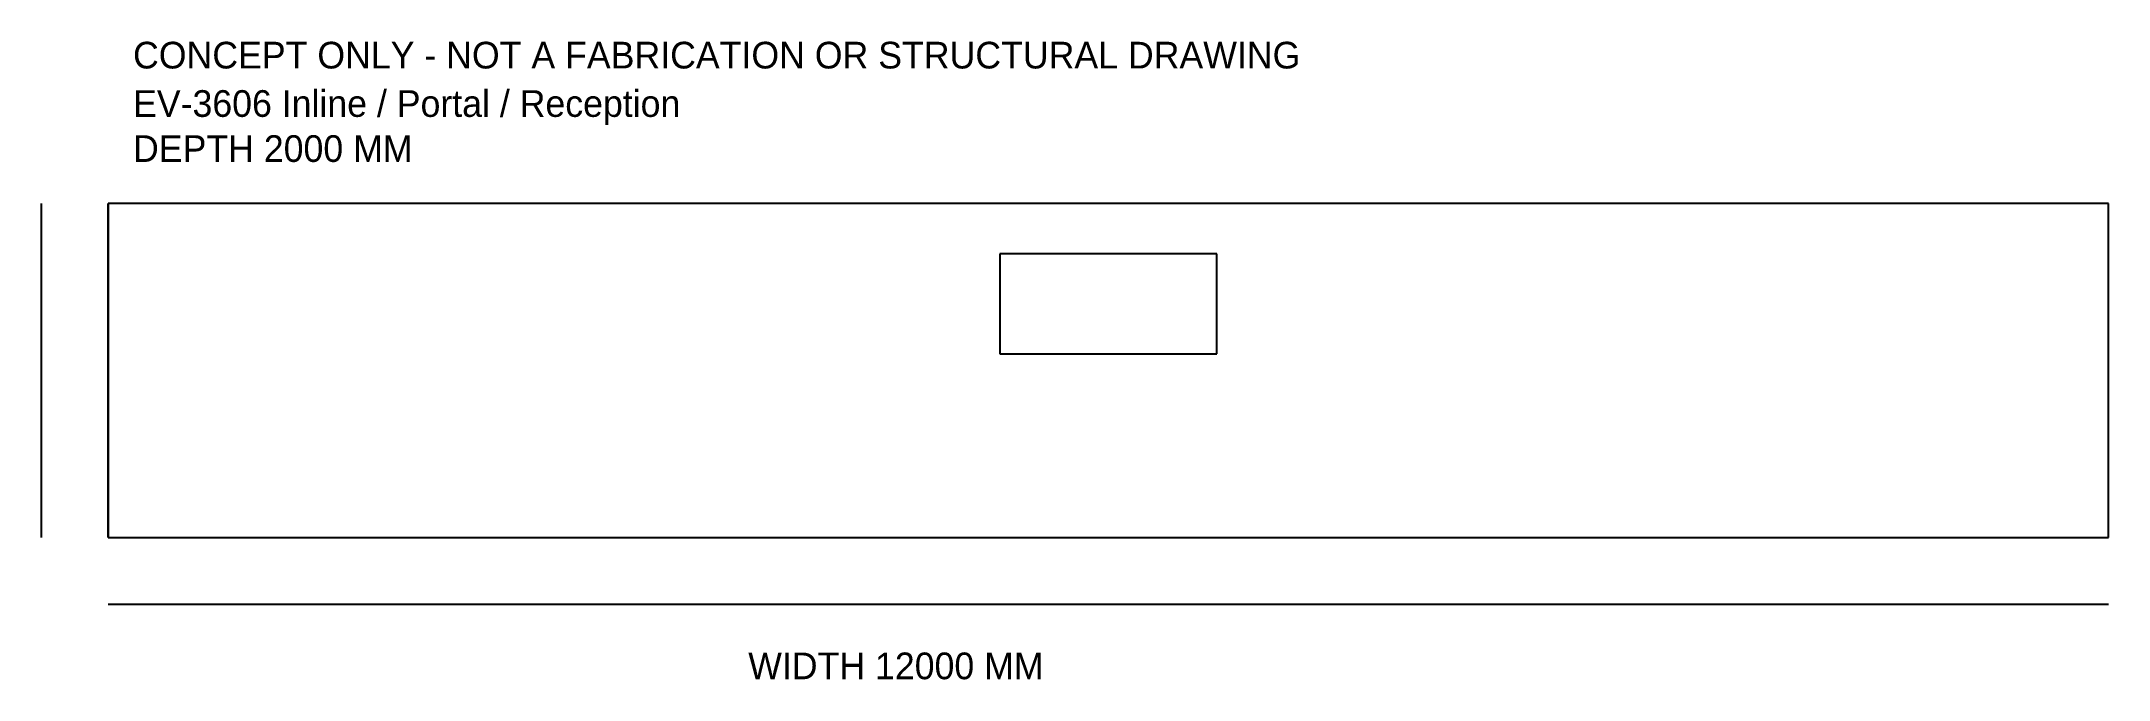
# Model space of a CAD drawing. Header units: millimetres. Extents: x -400 to 12000, y -852 to 2972.
import ezdxf

# ---------------------------------------------------------------- set-up
doc = ezdxf.new("R2010")
doc.units = ezdxf.units.MM

msp = doc.modelspace()

# ---------------------------------------------------------------- linework, layer by layer
at = {"layer": 'DIMENSIONS'}
for p, q in [((-400, 0), (-400, 2000)), ((0, -400), (12000, -400))]:
    msp.add_line(p, q, dxfattribs=at)
at = {"layer": 'FOOTPRINT'}
for p, q in [((12000, 2000), (0, 2000)), ((0, 2000), (0, 0)), ((12000, 0), (12000, 2000)), ((0, 0), (12000, 0))]:
    msp.add_line(p, q, dxfattribs=at)
at = {"layer": 'FURNITURE'}
for p, q in [((6650, 1700), (5350, 1700)), ((5350, 1700), (5350, 1100)), ((6650, 1100), (6650, 1700)), ((5350, 1100), (6650, 1100))]:
    msp.add_line(p, q, dxfattribs=at)
at = {"layer": 'WALLS'}
for p, q in [((0, 0), (0, 2000)), ((12000, 0), (12000, 2000)), ((0, 0), (12000, 0))]:
    msp.add_line(p, q, dxfattribs=at)

# ---------------------------------------------------------------- texts
at = {"layer": 'LABELS'}
for s, p in [('CONCEPT ONLY - NOT A FABRICATION OR STRUCTURAL DRAWING', (150, 2810)), ('EV-3606 Inline / Portal / Reception', (150, 2520)), ('DEPTH 2000 MM', (150, 2250)), ('WIDTH 12000 MM', (3840, -850))]:
    msp.add_text(s, height=160, dxfattribs=at).set_placement(p)

doc.saveas('drawing.dxf')
